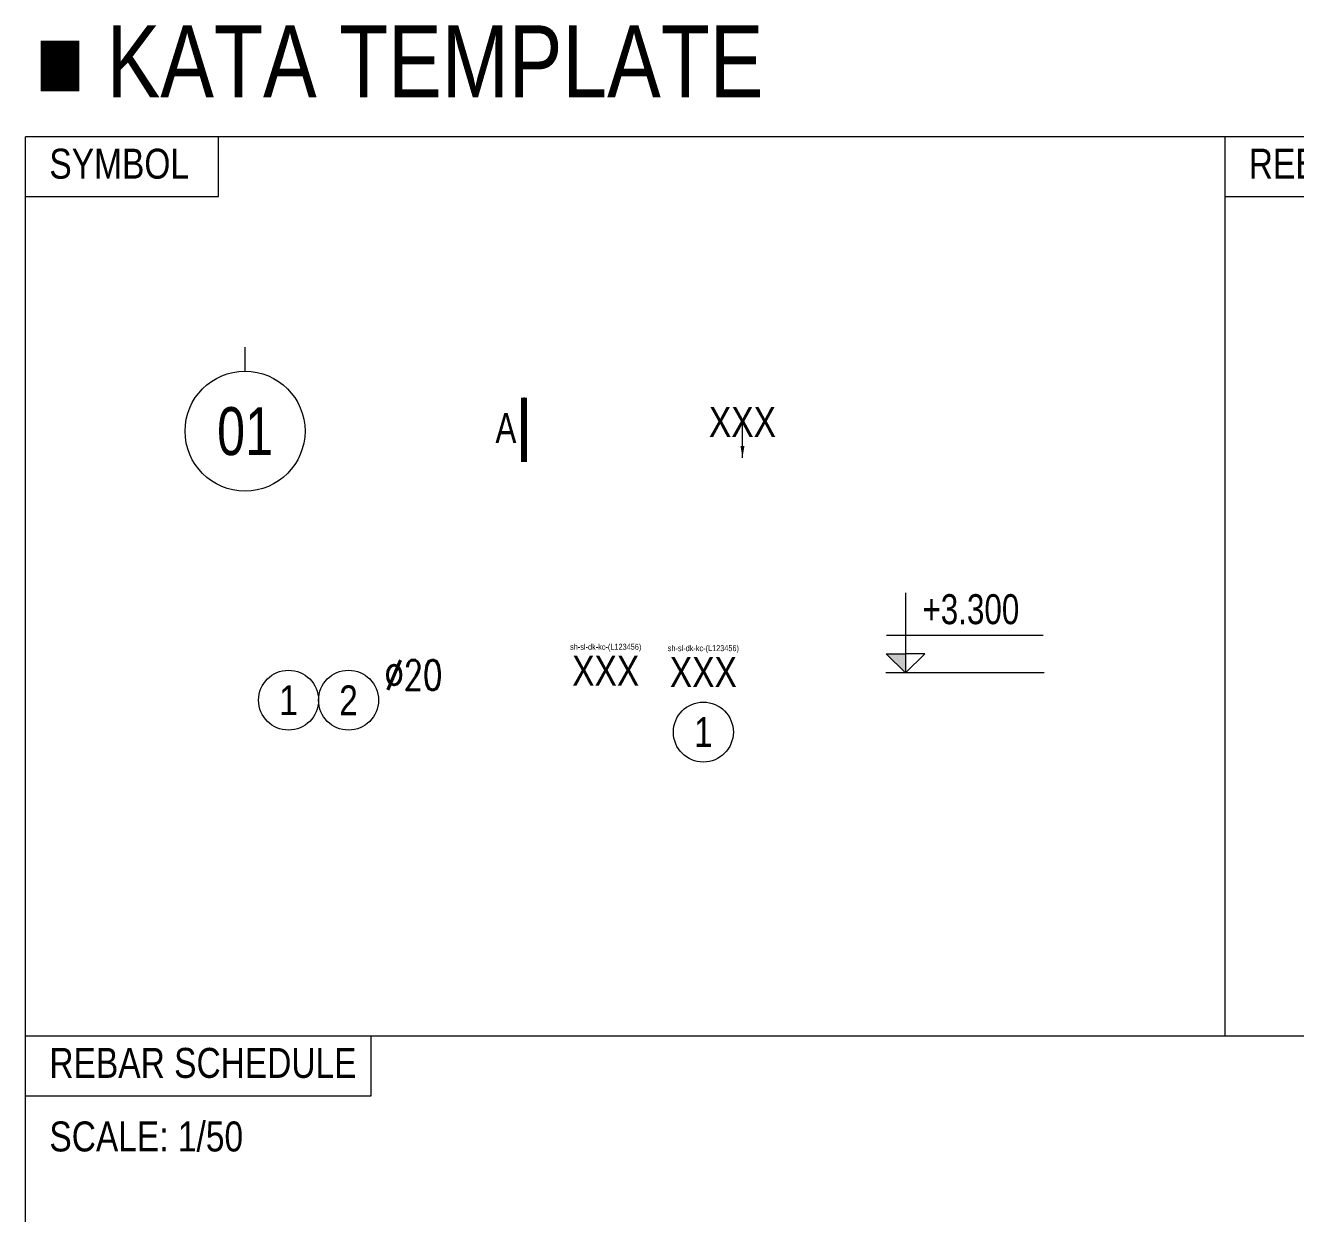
# Model space of a CAD drawing. Header units: millimetres. Extents: x -259680 to 953914, y -429648 to 90611.
# Drawn here: x -188655 to -178064, y 80691 to 90602 of the extents above; entities that cross this region are included whole.
import ezdxf
from ezdxf.enums import TextEntityAlignment as Align

# ---------------------------------------------------------------- set-up
doc = ezdxf.new("R2010")
doc.units = ezdxf.units.MM
doc.linetypes.add('CENTER2', pattern=[1.125, 0.75, -0.125, 0.125, -0.125])
doc.layers.get('0').update_dxf_attribs({"lineweight": 20})
doc.layers.get('Defpoints').update_dxf_attribs({"color": 151, "lineweight": 9})
for name, color, linetype, lineweight in [('NDC_FRAME', 7, 'Continuous', 20), ('NDC_S_ANNO', 7, 'Continuous', 20), ('NDC_S_AXIS', 5, 'CENTER2', 13), ('NDC_S_DIM', 1, 'Continuous', 15), ('NDC_S_SYMBOL', 1, 'Continuous', 15), ('NDC_S_TEXT SYMBOL', 7, 'Continuous', 20), ('NDC_S_VN TEXT', 7, 'Continuous', 20)]:
    doc.layers.add(name, color=color, linetype=linetype, lineweight=lineweight)
doc.styles.add('ARIAL', font='arial.ttf', dxfattribs={"width": 0.8})
doc.styles.add('NDC_ANNO', font='', dxfattribs={"width": 0.8})
doc.styles.add('NDC_DIM', font='', dxfattribs={"width": 0.75})
doc.styles.add('NDC_EN TXT', font='romans.shx', dxfattribs={"width": 0.8})
doc.styles.add('NDC_VIE TXT', font='arial.ttf', dxfattribs={"width": 0.8})
doc.styles.get('NDC_ANNO').set_extended_font_data('Dotum')
doc.styles.get('NDC_DIM').set_extended_font_data('Dotum')
doc.dimstyles.new('NDC_dim_iso', dxfattribs={"dimtxt": 2.2, "dimasz": 1, "dimexe": 1.5, "dimexo": 2.5, "dimgap": 1, "dimtad": 1, "dimdec": 0, "dimzin": 0, "dimdsep": 46, "dimtxsty": 'NDC_DIM', "dimblk": 'DIMMARK', "dimcen": 0.09, "dimdle": 1.2, "dimclrd": 1, "dimclre": 1, "dimclrt": 3, "dimadec": 0, "dimazin": 0, "dimtfac": 1, "dimtdec": 0, "dimtix": 1, "dimtofl": 0, "dimtmove": 0, "dimatfit": 3, "dimfxl": 6, "dimfxlon": 1, "dimtolj": 1, "dimtzin": 0, "dimarcsym": 0})

# ---------------------------------------------------------------- blocks, each defined once
blk = doc.blocks.new('*U201')
at = {"layer": 'NDC_S_DIM'}
blk.add_circle((0, 0), 5, dxfattribs=at)
at = {"layer": 'NDC_S_SYMBOL'}
blk.add_line((0, 5), (0, 7), dxfattribs=at)
at = {"layer": 'NDC_S_TEXT SYMBOL', "color": 7, "style": 'NDC_ANNO', "width": 0.8}
blk.add_attdef('GRID', text='', height=4, dxfattribs=at).set_placement((0, 0), align=Align.MIDDLE)
blk = doc.blocks.new('*U160')
for centre in [(-7.5, 0), (-2.5, 0)]:
    blk.add_circle(centre, 2.5)
at = {"layer": 'NDC_S_VN TEXT', "color": 3, "style": 'NDC_EN TXT', "width": 0.75}
blk.add_attdef('DK1', (0.5, 0.85), '', height=2.5, dxfattribs=at)
at = {"layer": 'NDC_S_VN TEXT', "color": 7, "style": 'ARIAL', "width": 0.8}
for tag, p in [('SH1', (-7.5, 0)), ('SH2', (-2.5, 0))]:
    blk.add_attdef(tag, text='', height=2.5, dxfattribs=at).set_placement(p, align=Align.MIDDLE)
blk = doc.blocks.new('kata_block_KHTCT')
at = {"layer": 'Defpoints', "color": 8, "style": 'ARIAL', "width": 0.8}
blk.add_attdef('CONG_THUC', text='', height=0.5, dxfattribs=at).set_placement((0, 2), align=Align.MIDDLE_CENTER)
at = {"layer": 'NDC_S_VN TEXT', "color": 3, "style": 'ARIAL', "width": 0.8}
blk.add_attdef('CHU_THICH', text='', height=2.5, dxfattribs=at).set_placement((0, 0), align=Align.MIDDLE_CENTER)
blk = doc.blocks.new('DIMMARK')
at = {"layer": 'NDC_S_DIM', "color": 1}
blk.add_line((-1.5, 0), (1, 0), dxfattribs=at)
at = {"layer": 'NDC_S_DIM', "color": 2, "const_width": 0.1}
blk.add_lwpolyline([(-0.42, -0.42), (0.42, 0.42)], dxfattribs=at)
blk = doc.blocks.new('*U137')
blk.add_circle((0, -5), 2.5)
at = {"layer": 'Defpoints', "color": 8, "style": 'ARIAL', "width": 0.8}
blk.add_attdef('CONG_THUC', text='', height=0.5, dxfattribs=at).set_placement((0, 2), align=Align.MIDDLE_CENTER)
at = {"layer": 'NDC_S_VN TEXT', "color": 3, "style": 'ARIAL', "width": 0.8}
blk.add_attdef('CHU_THICH', text='', height=2.5, dxfattribs=at).set_placement((0, 0), align=Align.MIDDLE_CENTER)
at = {"layer": 'NDC_S_VN TEXT', "color": 7, "style": 'ARIAL', "width": 0.8}
blk.add_attdef('SH', text='', height=2.5, dxfattribs=at).set_placement((0, -5), align=Align.MIDDLE)
blk = doc.blocks.new('*U204')
at = {"layer": 'NDC_S_ANNO', "linetype": 'ByBlock', "lineweight": -2}
blk.add_line((0, 4.36), (0, -1), dxfattribs=at)
at = {"layer": 'NDC_S_ANNO', "ltscale": 0.005, "const_width": 0.5}
blk.add_lwpolyline([(0, -1), (0, 4.36)], dxfattribs=at)
at = {"layer": 'NDC_S_TEXT SYMBOL', "linetype": 'ByBlock', "lineweight": -2, "style": 'NDC_ANNO', "width": 0.8}
blk.add_attdef('DETAIL', text='', height=2.5, dxfattribs=at).set_placement((-0.64, 1.82), align=Align.MIDDLE_RIGHT)
blk = doc.blocks.new('kata_block_CT')
at = {"layer": 'NDC_S_ANNO'}
blk.add_hatch(color=3, dxfattribs=at).paths.add_polyline_path([(0, 1.6), (-1.61, 1.6), (0, 0)])
at = {"layer": 'NDC_S_ANNO', "ltscale": 50}
h = blk.add_hatch(dxfattribs=at)
h.set_pattern_fill('ANSI31', color=256, scale=1.406, style=0)
h.paths.add_polyline_path([(0, 1.6), (0, 0), (1.61, 1.6)])
for p, q in [((-1.59, 3.14), (11.47, 3.14)), ((11.56, 0), (-1.64, 0))]:
    blk.add_line(p, q, dxfattribs=at)
for points in [[(0, 6.69), (0, 0)], [(0, 0), (-1.61, 1.6), (0, 1.6)], [(0, 0), (1.61, 1.6), (0, 1.6)]]:
    blk.add_lwpolyline(points, dxfattribs=at)
at = {"layer": 'NDC_S_ANNO', "color": 8, "ltscale": 50}
blk.add_lwpolyline([(0, 0), (-1.61, 1.6), (0, 1.6)], dxfattribs=at)
at = {"layer": 'NDC_S_TEXT SYMBOL', "color": 3, "style": 'NDC_ANNO', "width": 0.8}
blk.add_attdef('CT', (1.41, 4.07), '', height=2.5, dxfattribs=at)
blk = doc.blocks.new('*U205')
at = {"layer": 'NDC_S_ANNO', "ltscale": 0.8, "style": 'ARIAL', "width": 0.8}
blk.add_attdef('TEN', text='', height=2.5, dxfattribs=at).set_placement((0, 3), align=Align.MIDDLE_CENTER)
at = {"layer": 'NDC_S_ANNO', "ltscale": 0.8, "style": 'ARIAL', "width": 0.8, "flags": 1}
blk.add_attdef('CHU_THICH', text='', height=2.5, dxfattribs=at).set_placement((0, 0), align=Align.MIDDLE_CENTER)
at = {"layer": 'Defpoints'}
blk.add_leader([(0, 0), (0, 3)], dimstyle='NDC_dim_iso', override={"dimgap": 0.625, "dimtad": 0}, dxfattribs=at)

msp = doc.modelspace()

# ---------------------------------------------------------------- linework, layer by layer
at = {"layer": 'NDC_FRAME'}
for p, q in [((-188654.8, 59673.3), (-188654.8, 89673.3)), ((-158654.8, 89673.3), (-188654.8, 89673.3)), ((-187046.1, 89173.3), (-187046.1, 89673.3)), ((-178654.8, 89673.3), (-178654.8, 82173.3)), ((-188654.8, 89173.3), (-187046.1, 89173.3)), ((-178654.8, 89173.3), (-176207, 89173.3)), ((-188654.8, 82173.3), (-158654.8, 82173.3)), ((-185772.3, 81673.3), (-185772.3, 82173.3)), ((-188654.8, 81673.3), (-185772.3, 81673.3))]:
    msp.add_line(p, q, dxfattribs=at)

# ---------------------------------------------------------------- block references
at = {"xscale": 100, "yscale": 100, "zscale": 100}
msp.add_blockref('kata_block_KHTCT', (-183816.4, 85218.7), dxfattribs=at).add_auto_attribs({'CHU_THICH': 'XXX', 'CONG_THUC': 'sh-sl-dk-kc-(L123456)'})
at = {"layer": 'NDC_S_AXIS', "xscale": 100, "yscale": 100, "zscale": 100}
msp.add_blockref('*U201', (-186823.4, 87217.6), dxfattribs=at).add_auto_attribs({'GRID': '01'})
at = {"layer": 'NDC_S_VN TEXT', "xscale": 100, "yscale": 100, "zscale": 100}
for name, p, values in [('*U204', (-184497.3, 87061.3), {'DETAIL': 'A'}), ('*U205', (-182676.1, 86994.1), {'TEN': 'XXX'}), ('kata_block_CT', (-181316.4, 85200.6), {'CT': '+3.300'}), ('*U137', (-183002.2, 85207.5), {'CHU_THICH': 'XXX', 'CONG_THUC': 'sh-sl-dk-kc-(L123456)', 'SH': '1'}), ('*U160', (-185710.8, 84973.7), {'SH1': '1', 'SH2': '2', 'DK1': '%%c20'})]:
    msp.add_blockref(name, p, dxfattribs=at).add_auto_attribs(values)

# ---------------------------------------------------------------- texts
at = {"layer": 'NDC_S_VN TEXT', "color": 3, "style": 'NDC_VIE TXT', "width": 0.8}
for s, height, p in [('■ KATA TEMPLATE ', 600, (-188568.5, 90301.8)), ('SYMBOL', 250, (-188454.8, 89448.3)), ('REBAR BLOCK', 250, (-178454.8, 89448.3)), ('REBAR SCHEDULE', 250, (-188454.8, 81948.3)), ('SCALE: 1/50', 250, (-188454.8, 81334.8))]:
    msp.add_text(s, height=height, dxfattribs=at).set_placement(p, align=Align.MIDDLE_LEFT)

doc.saveas('drawing.dxf')
